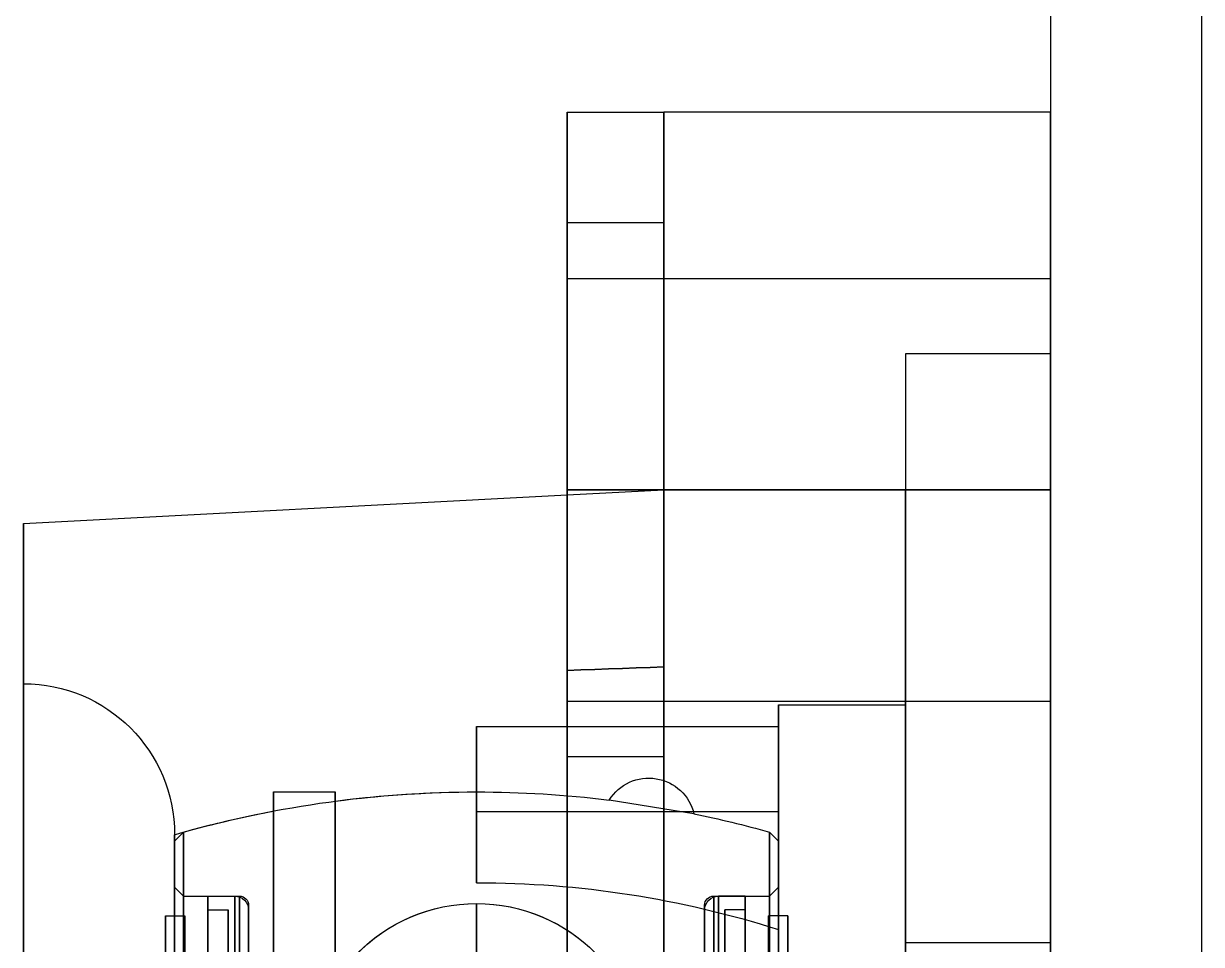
# Model space of a CAD drawing. Header units: millimetres. Extents: x 150937 to 394412, y 327166 to 584759.
# Drawn here: x 196720.11 to 196759.11, y 388017.49 to 388047.98 of the extents above; entities that cross this region are included whole.
import ezdxf

# ---------------------------------------------------------------- set-up
doc = ezdxf.new("R2010")
doc.units = ezdxf.units.MM
doc.layers.add('MAIN-1', color=7, linetype='Continuous')

# ---------------------------------------------------------------- blocks, each defined once
blk = doc.blocks.new('Bearing_ucf207')
at = {"layer": 'MAIN-1'}
for p, q in [((0, 58.5), (0, 58.5)), ((0, 46), (0, 58.5)), ((0, 58.5), (0, 46)), ((0, 58.5), (12.8, 58.5)), ((0, 58.5), (12.8, 58.5)), ((12.8, 58.5), (12.8, 46)), ((12.8, 54.839), (12.8, 58.5)), ((12.8, 58.5), (12.8, 58.5)), ((12.8, 58.5), (12.8, 54.839)), ((12.8, 46), (12.8, 58.5)), ((16, 58.5), (12.8, 58.5)), ((16, 58.5), (12.8, 58.5)), ((16, 58.5), (16, 37.161)), ((16, 37.161), (16, 58.5)), ((16, 58.5), (16, 54.839)), ((12.8, 54.839), (16, 54.839)), ((12.8, 40.142), (12.8, 54.839)), ((12.8, 54.839), (12.8, 40.142)), ((12.8, 54.839), (16, 54.839)), ((16, 40.019), (16, 54.839)), ((16, 54.839), (16, 40.019)), ((0, 46), (0, 53)), ((0, 46), (0, 53)), ((16, 53), (0, 53)), ((16, 53), (0, 53)), ((16, 53), (16, 46)), ((16, 53), (16, 46)), ((0, 46), (0, 50.5)), ((0, 50.5), (0, 50.5)), ((0, 46), (0, 50.5)), ((0, 50.5), (4.8, 50.5)), ((0, 50.5), (4.8, 50.5)), ((4.8, 50.5), (4.8, 46)), ((4.8, 50.5), (4.8, 46)), ((4.8, 50.5), (4.8, 50.5)), ((0, -46), (0, 46)), ((0, 46), (0, -46)), ((0, 31), (0, 46)), ((0, 46), (0, 31)), ((0, 39), (0, 46)), ((0, 39), (0, 46)), ((16, 46), (0, 46)), ((0, 46), (16, 46)), ((16, 46), (0, 46)), ((0, 46), (16, 46)), ((0, 46), (4.8, 46)), ((0, 46), (4.8, 46)), ((0, 46), (12.8, 46)), ((0, 46), (12.8, 46)), ((4.8, 46), (4.8, 31)), ((4.8, 31), (4.8, 46)), ((12.8, 46), (12.8, 40.142)), ((12.8, 46), (12.8, 37.161)), ((12.8, -46), (12.8, 46)), ((12.8, 37.161), (12.8, 46)), ((12.8, 46), (12.8, -46)), ((16, 45.832), (12.8, 46)), ((16, 46), (16, 39)), ((16, 46), (16, 39)), ((34, 44.889), (16, 45.832)), ((34, 0), (34, 44.889)), ((34, 44.889), (34, 0)), ((13.258, 40.124), (12.8, 40.142)), ((12.8, 40.142), (13.258, 40.124)), ((13.716, 40.107), (13.258, 40.124)), ((13.258, 40.124), (13.716, 40.107)), ((14.173, 40.089), (13.716, 40.107)), ((13.716, 40.107), (14.173, 40.089)), ((14.63, 40.071), (14.173, 40.089)), ((14.173, 40.089), (14.63, 40.071)), ((15.087, 40.054), (14.63, 40.071)), ((14.63, 40.071), (15.087, 40.054)), ((15.544, 40.036), (15.087, 40.054)), ((15.087, 40.054), (15.544, 40.036)), ((16, 40.019), (15.544, 40.036)), ((15.544, 40.036), (16, 40.019)), ((16, 22.341), (16, 40.019)), ((16, 40.019), (16, 22.341)), ((34, -39.583), (34, 39.583)), ((34, 39.583), (34, -39.583)), ((16, 39), (0, 39)), ((16, 39), (0, 39)), ((4.8, 0), (4.8, 38.88)), ((9, 38.88), (4.8, 38.88)), ((9, 0), (9, 38.88)), ((9, 38.88), (9, 0)), ((9, 35.339), (9, 38.16)), ((19, 38.16), (9, 38.16)), ((19, 35.339), (19, 38.16)), ((19, 38.16), (19, 35.339)), ((12.8, 37.161), (16, 37.161)), ((12.8, 37.161), (12.8, 22.464)), ((12.8, 22.464), (12.8, 37.161)), ((12.8, 37.161), (16, 37.161)), ((16, 37.161), (16, 22.341)), ((16, 22.341), (16, 37.161)), ((19, 36), (19, 32.995)), ((19, 32.995), (19, 36)), ((23.68, 0), (23.68, 36)), ((23.68, 36), (23.68, 2.392)), ((25.72, 36), (23.68, 36)), ((25.72, 0), (25.72, 36)), ((25.72, 36), (25.72, 2.392)), ((11.803, 35.273), (14.607, 35.731)), ((11.803, 35.273), (14.607, 35.731)), ((23.68, 35.695), (23.68, 2.392)), ((23.68, 3.499), (23.68, 35.695)), ((9, 35.339), (9, 31.443)), ((9, 31.443), (9, 35.339)), ((9, 35.339), (19, 35.339)), ((9, 35.339), (19, 35.339)), ((19, 32.995), (19, 35.339)), ((19, 35.339), (19, 32.995)), ((25.72, 35.367), (25.72, 2.392)), ((25.72, 3.467), (25.72, 35.367)), ((9.3, 34.669), (9, 34.369)), ((9, 0), (9, 34.369)), ((9, 34.369), (9, 0)), ((9.3, 0), (9.3, 34.669)), ((9.3, 34.669), (9.3, 0)), ((28.7, 0), (28.7, 34.669)), ((28.7, 34.669), (28.7, 0)), ((28.7, 34.669), (29, 34.369)), ((29, 34.583), (29, -34.583)), ((29, 34.369), (29, 34.583)), ((29, -34.369), (29, 34.369)), ((29, 0), (29, 34.369)), ((29, 34.369), (29, 0)), ((9, 0), (9, 32.85)), ((9, 32.85), (9.3, 32.55)), ((29, 32.85), (28.7, 32.55)), ((29, 0), (29, 32.85)), ((9.3, 0), (9.3, 32.55)), ((11.15, 32.55), (9.3, 32.55)), ((10.102, 0), (10.102, 32.55)), ((10.102, 32.55), (10.102, 0)), ((10.102, 32.55), (10.993, 32.55)), ((10.993, 0), (10.993, 32.55)), ((10.993, 32.55), (10.993, 0)), ((11.15, 32.55), (11.15, 0)), ((11.15, 0), (11.15, 32.55)), ((26.85, 0), (26.85, 32.55)), ((26.85, 32.55), (26.85, 0)), ((28.7, 32.55), (26.85, 32.55)), ((27.007, 32.55), (27.007, 0)), ((27.007, 0), (27.007, 32.55)), ((27.897, 32.55), (27.007, 32.55)), ((27.897, 0), (27.897, 32.55)), ((27.897, 32.55), (27.897, 0)), ((28.7, 0), (28.7, 32.55)), ((10.102, 32.093), (10.102, 0)), ((10.102, 32.093), (10.776, 32.093)), ((10.776, 0), (10.776, 32.093)), ((10.776, 32.093), (10.776, 0)), ((11.45, -32.25), (11.45, 32.25)), ((11.45, 32.25), (11.45, 0)), ((11.45, -32.094), (11.45, 32.093)), ((11.45, 32.093), (11.45, -32.094)), ((19, 32.305), (19, -32.305)), ((19, -32.305), (19, 32.305)), ((26.55, -32.25), (26.55, 32.25)), ((26.55, 32.25), (26.55, -32.25)), ((26.55, 32.093), (26.55, -32.094)), ((26.55, -32.094), (26.55, 32.093)), ((27.224, 0), (27.224, 32.093)), ((27.224, 32.093), (27.224, 0)), ((27.897, 32.093), (27.224, 32.093)), ((27.897, 0), (27.897, 32.093)), ((8.7, 0), (8.7, 31.899)), ((8.7, 31.899), (8.7, 0)), ((8.7, 31.899), (9.338, 31.899)), ((9.338, 0), (9.338, 31.899)), ((9.338, 31.899), (9.338, 0)), ((28.662, 0), (28.662, 31.899)), ((28.662, 31.899), (28.662, 0)), ((29.3, 31.899), (28.662, 31.899)), ((29.3, 0), (29.3, 31.899)), ((29.3, 31.899), (29.3, 0)), ((9, 31.443), (9, -31.443)), ((9, -31.443), (9, 31.443)), ((0, 26.5), (0, 31)), ((0, 26.5), (0, 31)), ((0, 31), (4.8, 31)), ((0, 31), (4.8, 31)), ((4.8, 31), (4.8, 26.5)), ((4.8, 26.5), (4.8, 31))]:
    blk.add_line(p, q, dxfattribs=at)
for centre, radius, start, end in [((34, 34.583), 5, 90, 180), ((13.3, 34.92), 1.538, 31.8133, 166.728), ((19, 0), 36, 90, 97.0086), ((19, 0), 36, 82.5304, 90), ((19, 0), 36, 74.3688, 90), ((19, 0), 36, 101.5327, 105.6312), ((19, 0), 36, 73.8724, 79.2417), ((19, 0), 32.995, 90, 107.6427), ((19, 0), 32.995, 90, 107.6427), ((10.993, 32.093), 0.456, 0, 90), ((11.15, 32.25), 0.3, 0, 90), ((26.85, 32.25), 0.3, 90, 180), ((27.007, 32.093), 0.456, 90, 180), ((19, 26.75), 5.555, 0, 180), ((19, 26.75), 5.555, 90, 136.1264), ((19, 26.75), 5.555, 43.8736, 90)]:
    blk.add_arc(centre, radius, start, end, dxfattribs=at)
blk = doc.blocks.new('C-1 DRUM RIGHT')
for p, q in [((112, 319.655), (112, 0)), ((117, 319.655), (117, 0))]:
    blk.add_line(p, q)
at = {"xscale": -1}
blk.add_blockref('Bearing_ucf207', (112, 151.464), dxfattribs=at)

msp = doc.modelspace()

# ---------------------------------------------------------------- block references
msp.add_blockref('C-1 DRUM RIGHT', (196642.115, 387835.079))

doc.saveas('drawing.dxf')
